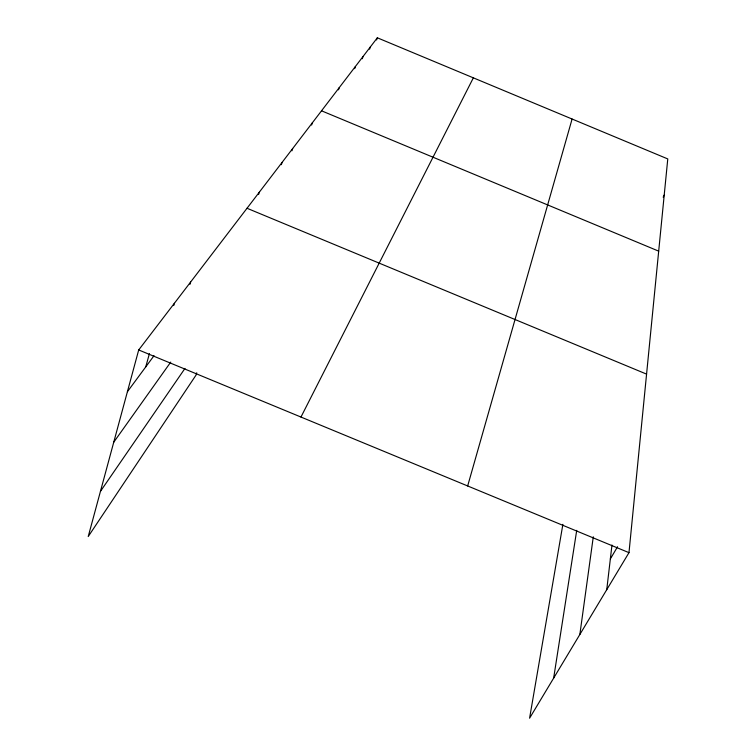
<?xml version="1.0" encoding="UTF-8"?>
<svg xmlns="http://www.w3.org/2000/svg" width="756" height="756" viewBox="0 0 756 756"><rect width="100%" height="100%" fill="white"/><g stroke="black" fill="none" stroke-linecap="round" stroke-linejoin="round"><path stroke-width="1.13" d="M562.889 524.343L529.587 718.2L628.983 552.655L667.775 158.93L377.339 37.8L138.698 349.962L88.225 536.543L196.05 375.061L196.74 372.812M606.747 589.689L611.973 545.038M579.852 634.482L593.29 536.807M553.657 678.113L576.715 530.381M145.738 366.906L149.423 353.61M173.729 305.556L174.362 303.317M467.662 485.966L572.094 119.032M189.954 284.322L190.606 282.064M258.628 194.386L259.308 192.204M281.364 164.666L282.082 162.408M291.939 150.803L292.648 148.582M311.623 125.042L312.341 122.822M338.499 89.832L339.227 87.658M354.696 68.645L355.433 66.452M362.285 58.741L363.041 56.511M369.589 49.159L370.336 46.967M376.601 39.964L377.339 37.8M300.964 417.047L473.35 77.84M663.163 197.184L664.203 195.133M610.347 558.93L617.548 546.739M100.444 491.372L184.974 368.418M113.75 442.213L170.733 362.105M127.405 391.721L154.016 355.707M138.698 349.962L628.983 552.655M247.023 208.269L646.569 374.116M321.527 110.811L658.684 251.143"/></g></svg>
